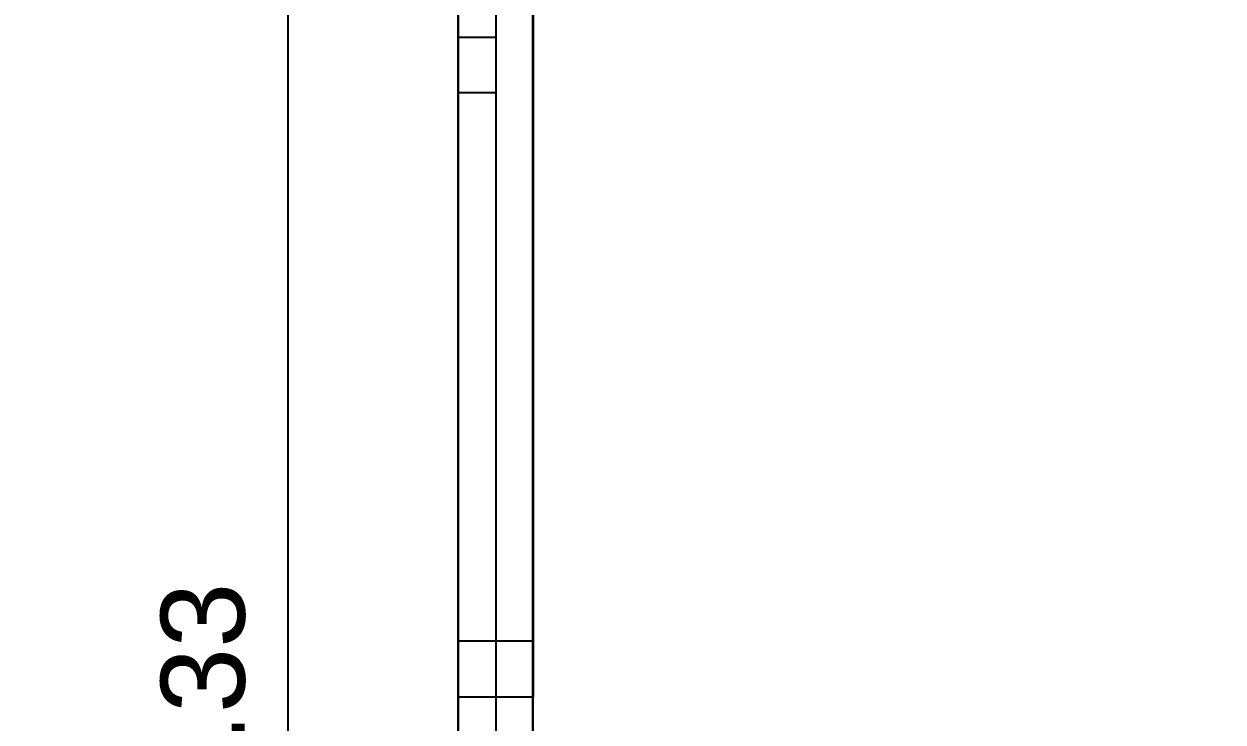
# Model space of a CAD drawing. Header units: metres. Extents: x 198 to 412, y -54 to 17.
# Drawn here: x 254.391 to 255.034, y -24.114 to -23.74 of the extents above; entities that cross this region are included whole.
import ezdxf

# ---------------------------------------------------------------- set-up
doc = ezdxf.new("R2010")
doc.units = ezdxf.units.M
doc.header["$LTSCALE"] = 10
for name, color, linetype in [('1', 1, 'Continuous'), ('A-ABERTURAS', 2, 'Continuous'), ('A-EQUIPAMIENTO FIJO', 1, 'Continuous'), ('TCOTA', 1, 'Continuous'), ('TM-REVEST', 252, 'Continuous')]:
    doc.layers.add(name, color=color, linetype=linetype)
doc.styles.add('ARIAL', font='arial.ttf')
doc.dimstyles.new('ST-COTA-25', dxfattribs={"dimscale": 0.25, "dimtxt": 0.18, "dimasz": 0.1, "dimexe": 0.18, "dimexo": 0.0625, "dimgap": 0.09, "dimtad": 1, "dimzin": 4, "dimdsep": 46, "dimtxsty": 'ARIAL', "dimblk1": 'COTA_N', "dimblk2": 'COTA_N', "dimsah": 1, "dimcen": 0.09, "dimclrd": 8, "dimclre": 8, "dimclrt": 1, "dimadec": 0, "dimazin": 0, "dimtfac": 1, "dimtix": 1, "dimtmove": 0, "dimatfit": 3, "dimldrblk": 'COTA_N', "dimfxl": 0.18, "dimtolj": 1, "dimtzin": 0, "dimarcsym": 0})

# ---------------------------------------------------------------- blocks, each defined once
blk = doc.blocks.new('COTA_N')
for p, q in [((0, 0.5), (0, -0.5)), ((-1, 0), (0, 0))]:
    blk.add_line(p, q)
at = {"color": 3, "const_width": 0.065}
blk.add_lwpolyline([(0.141, 0.141), (0.283, 0.283), (0, 0), (-0.141, -0.141), (-0.283, -0.283)], dxfattribs=at)
blk = doc.blocks.new('*D523')
at = {"layer": 'Defpoints', "color": 0, "transparency": 16777216}
for p in [(254.43358, -23.43323), (254.53273, -23.43323), (254.43345, -24.76758)]:
    blk.add_point(p, dxfattribs=at)
at = {"layer": 'TCOTA', "color": 8, "lineweight": -2, "transparency": 16777216}
for p, q in [((254.4492, -23.43323), (254.57773, -23.43323)), ((254.53273, -24.74258), (254.53273, -23.45823)), ((254.44907, -24.76758), (254.57773, -24.76758))]:
    blk.add_line(p, q, dxfattribs=at)
at = {"layer": 'TCOTA', "color": 8, "lineweight": -2, "transparency": 16777216, "xscale": 0.025, "yscale": 0.025, "zscale": 0.025}
for p, rotation in [((254.53273, -23.43323), 90), ((254.53273, -24.76758), 270)]:
    blk.add_blockref('COTA_N', p, dxfattribs=dict(at, rotation=rotation))
at = {"layer": 'TCOTA', "color": 1, "transparency": 16777216, "insert": (254.48724, -24.10041), "char_height": 0.045, "attachment_point": 5, "rotation": 90, "style": 'ARIAL'}
blk.add_mtext('\\A1;1.33', dxfattribs=at)

msp = doc.modelspace()

# ---------------------------------------------------------------- linework, layer by layer
at = {"layer": '1'}
msp.add_line((254.66389, -24.07047), (254.66396, -23.42327), dxfattribs=at)
at = {"layer": 'A-ABERTURAS', "transparency": 33554661}
msp.add_line((254.62389, -24.10047), (254.66389, -24.10047), dxfattribs=at)
for points in [[(254.64395, -23.46326), (254.64389, -24.10047)], [(254.62385, -23.74687), (254.62385, -24.45407)], [(254.62389, -24.10047), (254.62389, -24.07047), (254.66389, -24.07047), (254.66389, -24.10047)]]:
    msp.add_lwpolyline(points, dxfattribs=at)
for points in [[(254.64392, -23.74687), (254.64392, -24.45407), (254.62385, -24.45407), (254.62385, -23.74687)], [(254.64392, -23.74687), (254.64392, -23.77687), (254.62392, -23.77687), (254.62385, -23.74687)]]:
    msp.add_lwpolyline(points, close=True, dxfattribs=at)
at = {"layer": 'A-EQUIPAMIENTO FIJO'}
msp.add_lwpolyline([(254.66395, -23.42327), (254.66382, -24.77767)], dxfattribs=at)
at = {"layer": 'TCOTA'}
msp.add_line((254.62385, -23.74687), (254.62385, -23.42326), dxfattribs=at)
at = {"layer": 'TM-REVEST'}
for points in [[(254.19888, -24.17762), (254.19888, -23.57762), (254.62385, -23.57762), (254.62385, -24.17762)], [(254.66382, -24.17767), (254.66382, -23.57767), (255.26382, -23.57767), (255.26382, -24.17767)]]:
    msp.add_lwpolyline(points, close=True, dxfattribs=at)

# ---------------------------------------------------------------- dimensions: what is measured, and where the dimension line sits
at = {"layer": 'TCOTA'}
dim = msp.add_linear_dim(base=(254.53273, -23.43323), p1=(254.43345, -24.76758), p2=(254.43358, -23.43323), angle=90, dimstyle='ST-COTA-25', dxfattribs=at)
dim.commit()
dim.dimension.update_dxf_attribs({"geometry": '*D523', "text_midpoint": (254.48724, -24.10041)})

doc.saveas('drawing.dxf')
